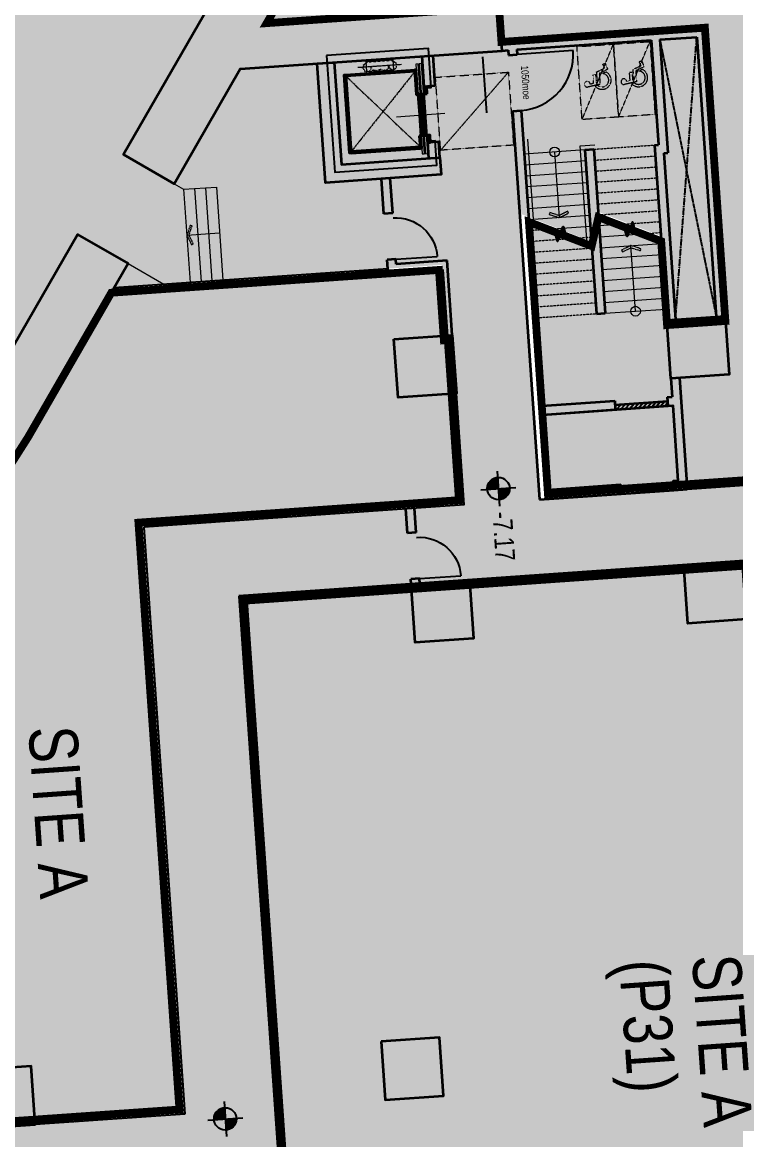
# Model space of a CAD drawing. Header units: millimetres. Extents: x 834311283 to 834708468, y 817882832 to 818197366.
# Drawn here: x 834584024 to 834598661, y 818099307 to 818122239 of the extents above; entities that cross this region are included whole.
import ezdxf

# ---------------------------------------------------------------- set-up
doc = ezdxf.new("R2010")
doc.units = ezdxf.units.MM
doc.header["$LTSCALE"] = 3
for name, pattern in [('3A35X-MAGP-P-ADR-B02-0$0$B0701', [2.34375, 1.5625, -0.78125]), ('ACAD_ISO04W033', [10, 8, -1, 0, -1]), ('B0606', [0.7813, 0.39065, -0.39065]), ('B0701', [2.34375, 1.5625, -0.78125]), ('CENTER', [2, 1.25, -0.25, 0.25, -0.25]), ('CENTER2', [1.125, 0.75, -0.125, 0.125, -0.125]), ('DIVIDE', [1.25, 0.5, -0.25, 0, -0.25, 0, -0.25])]:
    doc.linetypes.add(name, pattern=pattern)
for name, color, linetype in [('_DEVELOPMENT BOUNDARY', 96, 'DIVIDE'), ('_SUBLEASE LINE', 10, 'DIVIDE'), ('BD-CB-SOLID-DH', 251, 'Continuous'), ('UAJ-00XREF', 7, 'Continuous'), ('void', 7, 'CENTER')]:
    doc.layers.add(name, color=color, linetype=linetype)
for name, color, linetype, lineweight in [('Hatch (HOR)', 252, 'Continuous', 35), ('Hatch (LTC&CB)', 252, 'Continuous', 35), ('HATCH-SUBLEASE', 241, 'Continuous', 5), ('UAJ-00ANNO', 7, 'Continuous', 5), ('UAJ-00ANNO-t', 7, 'Continuous', 5), ('UAJ-22INWA-bw', 3, 'Continuous', 35), ('UAJ-22INWA-rc', 6, 'Continuous', 35), ('UAJ-23FLOR-h', 251, 'Continuous', 9), ('UAJ-24STAI', 252, 'Continuous', 35), ('UAJ-24STAI-a', 9, 'Continuous', 13), ('UAJ-24STAI-h', 251, 'Continuous', 9), ('UAJ-24STAI-x', 9, 'ACAD_ISO04W033', 5), ('UAJ-24STAI-y', 8, 'B0701', 9), ('UAJ-24STAI-z', 8, 'B0606', 9), ('UAJ-28STRU', 6, 'Continuous', 35), ('UAJ-32INFR', 7, 'Continuous', 25), ('UAJ-34RAIL-a', 1, 'Continuous', 13)]:
    doc.layers.add(name, color=color, linetype=linetype, lineweight=lineweight)
doc.layers.add('UAJ-01LAYO-$', color=32, linetype='Continuous', lineweight=5, plot=False)
doc.layers.add('UAJ-05SYMB-a', color=7, linetype='Continuous', lineweight=9, true_color=0x999999)
doc.layers.add('UAJ-28STRU-$', color=32, linetype='Continuous', plot=False)
doc.styles.add('3A35X-MAGP-P-B02-0$0$Kowloon_standard', font='arial.ttf', dxfattribs={"width": 0.8, "height": 2.5})
doc.styles.add('3A35X-MSFP-P-ISP2$0$STANDARD', font='arial.ttf', dxfattribs={"width": 0.8})
doc.styles.add('Kowloon_standard', font='arial.ttf', dxfattribs={"width": 0.8, "height": 2.5})
pattern_1 = [(48.98824288196197, (834613589.6535773, 818127405.0974233), (-47.91550873736223, 41.6695815006554), [])]

# ---------------------------------------------------------------- blocks, each defined once
blk = doc.blocks.new('24_UNS-Elevator-plan37')
at = {"layer": 'UAJ-24STAI-h'}
for points in [[(1982.500000119209, 1733.000000119209), (367.4564107656479, 1733), (367.4564108848572, 1767.999999880791), (1982.500000238419, 1767.999999880791)], [(367.4564107656479, 306.9999998807907), (399.9564111232758, 307), (399.9564110040665, 1732.999999880791), (367.4564106464386, 1732.999999880791)], [(1950.000000119209, 1732.999999880791), (1982.5, 1733), (1982.500000119209, 307), (1950.000000238419, 307)], [(624.9564106464386, 318), (367.4564111232758, 318), (367.4564107656479, 283), (624.9564108848572, 282.9999998807907)], [(625.4564110040665, 238), (1047.456410765648, 238), (1047.456411123276, 283.0000001192093), (625.4564108848572, 282.9999998807907)], [(1052.456411004066, 237.9999998807907), (1474.456410884857, 238), (1474.456410765648, 283.0000001192093), (1052.456410765648, 283.0000001192093)], [(1982.500000476837, 317.9999998807907), (1474.956411004066, 317.9999998807907), (1474.956411004066, 283), (1982.500000238419, 283)], [(474.9564107656479, 92.99999988079071), (624.9564107656479, 93.00000011920929), (624.9564107656479, 150.0000001192093), (474.9564110040665, 149.9999997615814)], [(625.4564108848572, 168), (1047.456411004066, 168), (1047.456411123276, 213), (625.4564108848572, 213)], [(1052.456410884857, 168.0000001192093), (1474.456410884857, 167.9999998807907), (1474.456410884857, 213), (1052.456410884857, 213)], [(1474.956411004066, 93), (1624.956411004066, 93), (1624.956411004066, 150), (1474.956411004066, 150)]]:
    blk.add_hatch(color=256, dxfattribs=at).paths.add_polyline_path(points)
at = {"layer": 'UAJ-05SYMB-a'}
blk.add_line((1049.956410884857, 757.5, -2.611530092283052), (1049.956411123276, -242.4999998807907, -2.611530092283052), dxfattribs=at)
at = {"layer": 'UAJ-24STAI'}
for points in [[(1982.500000119209, 1733.000000119209), (367.4564107656479, 1733), (367.4564108848572, 1767.999999880791), (1982.500000238419, 1767.999999880791)], [(367.4564107656479, 306.9999998807907), (399.9564111232758, 307), (399.9564110040665, 1732.999999880791), (367.4564106464386, 1732.999999880791)], [(1982.500000119209, 1733.000000119209), (1449.956410765648, 1733), (1449.956410765648, 1767.999999880791), (1982.500000238419, 1767.999999880791)], [(1950.000000119209, 1732.999999880791), (1982.5, 1733), (1982.500000119209, 307), (1950.000000238419, 307)], [(624.9564106464386, 318), (367.4564111232758, 318), (367.4564107656479, 283), (624.9564108848572, 282.9999998807907)], [(625.4564110040665, 238), (1047.456410765648, 238), (1047.456411123276, 283.0000001192093), (625.4564108848572, 282.9999998807907)], [(1052.456411004066, 237.9999998807907), (1474.456410884857, 238), (1474.456410765648, 283.0000001192093), (1052.456410765648, 283.0000001192093)], [(1982.500000476837, 317.9999998807907), (1474.956411004066, 317.9999998807907), (1474.956411004066, 283), (1982.500000238419, 283)], [(474.9564107656479, 92.99999988079071), (624.9564107656479, 93.00000011920929), (624.9564107656479, 150.0000001192093), (474.9564110040665, 149.9999997615814)], [(625.4564108848572, 168), (1047.456411004066, 168), (1047.456411123276, 213), (625.4564108848572, 213)], [(1052.456410884857, 168.0000001192093), (1474.456410884857, 167.9999998807907), (1474.456410884857, 213), (1052.456410884857, 213)], [(1474.956411004066, 93), (1624.956411004066, 93), (1624.956411004066, 150), (1474.956411004066, 150)]]:
    blk.add_lwpolyline(points, close=True, dxfattribs=at)
at = {"layer": 'UAJ-24STAI-a'}
for points in [[(2016.750000238419, 743.9999998807907), (2215.750000119209, 744.0000001192093), (2215.750000357628, 1305.999999880791), (2016.750000119209, 1306.000000119209)], [(249.9564110040665, 238), (2100.000000357628, 238), (2100.000000238419, 283), (249.9564110040665, 283.0000001192093)], [(249.9564108848572, 167.9999998807907), (2100.000000238419, 168), (2100.000000357628, 213.0000001192093), (249.9564107656479, 213)]]:
    blk.add_lwpolyline(points, close=True, dxfattribs=at)
at = {"layer": 'UAJ-24STAI-a', "elevation": -2.611530092283052}
blk.add_lwpolyline([(599.9564110040665, 150), (1499.956411004066, 149.9999998807907)], dxfattribs=at)
at = {"layer": 'UAJ-24STAI-x'}
for p, q in [((367.4564107656479, 283, -2.611530092283052), (1950.000000119209, 1732.999999880791)), ((1982.500000238419, 283), (399.9564110040665, 1732.999999880791, -2.611530092283052)), ((2116.250000238419, 1474.999999880791), (2116.250000119209, 575))]:
    blk.add_line(p, q, dxfattribs=at)
at = {"layer": 'UAJ-24STAI-z', "flags": 128}
blk.add_lwpolyline([(2124.770000338554, 1379.901902318001, -0.4142135623730951), (2127.770000219345, 1376.901902556419), (2127.770000219345, 1353.401666045189), (2154.507119297981, 1353.406195759773, -0.3749482301613199), (2162.880089998245, 1343.810408473015), (2162.880089879036, 1332.812220096588, -0.1542433398010356), (2186.779965400696, 1312.116248011589), (2188.646259784698, 1311.602724313736), (2188.646259665489, 1289.862724661827, -0.3375838299631195), (2210.320000052452, 1261.419805288315), (2210.319999933243, 781.7801946401596, -0.3375838299638596), (2188.646259665489, 753.3372755050659), (2188.646259665489, 731.5972754955292), (2186.779965400696, 731.083752155304, -0.1542433397985223), (2162.880089879036, 710.3877799510956), (2162.880089998245, 699.3895937204361, -0.3749482391837352), (2154.507118821144, 689.7938064336777), (2066.828298568726, 689.8086582422256, -0.3720403335817687), (2058.559723138809, 699.3961788415909, -0.1195561982533117), (2037.930456519127, 705.8164192438126, -0.09549265487869965), (2023.838878393173, 721.2093019485474, -0.104117110580273), (2021.306633472443, 732.3565105199814), (2021.306633353233, 784.6182579994202, -0.1041171105815051), (2023.838878393173, 795.7654665708542, -0.1275217225976182), (2043.777733683586, 814.9545500278473, -0.09632830015005754), (2089.021903157234, 828.5891003608704), (2095.992820620537, 851.6400002241135), (2042.750000238419, 851.6400001049042), (2042.750000119209, 864.0396862030029), (2035.750000357628, 864.0396860837936, -0.4142135623944502), (2032.750000238419, 867.0396863222122), (2032.750000119209, 881.7418831586838, -0.3599880325571149), (2026.250000357628, 889.6000000238419), (2026.250000119209, 898.5999999046326), (2023.70322406292, 932.8602385520935, 0.276227468585362), (2013.659700512886, 947.1324191093445), (1985.714935779572, 957.5075160264969), (1982.750000119209, 957.6000001430511), (1982.75, 969.5999999046326), (2036.250000357628, 971.1362648010254), (2036.250000238419, 1072.06373500824), (1982.750000238419, 1073.600000143051), (1982.750000357628, 1085.600000023842), (1985.714935779572, 1085.692483901978), (2013.659700512886, 1096.067580938339, 0.2762274686707552), (2023.70322406292, 1110.339761614799), (2026.250000357628, 1144.599999904633), (2026.250000238419, 1153.599999904633, -0.3599880325571657), (2032.750000238419, 1161.458116769791), (2032.750000238419, 1176.160313487053, -0.414213562361685), (2035.750000357628, 1179.160313606262), (2042.750000238419, 1179.160313725471), (2042.750000119209, 1191.55999982357), (2095.992820501328, 1191.560000061989), (2089.021903157234, 1214.610899448395, -0.0963283001732323), (2043.777733445168, 1228.245449900627, -0.0872603553446247), (2029.007494807243, 1240.352755188942), (2014.319999933243, 1240.352755069733), (2014.320000052452, 1339.852755308151), (2031.820000171661, 1339.852755188942), (2031.819999933243, 1332.106072545052, -0.03666062882274079), (2037.930456638336, 1337.383580327034), (2037.952337861061, 1337.396687984467, -0.1192564046935748), (2058.533424973488, 1343.815281867981), (2058.559723138809, 1343.816991567612, -0.3716533619916533), (2066.828298687935, 1353.391341567039), (2092.030000329018, 1353.395611286163), (2092.030000209808, 1376.901902556419, -0.4142135623617295), (2095.030000209808, 1379.90190243721)], format="xyb", close=True, dxfattribs=at)
at = {"layer": 'UAJ-28STRU-$'}
blk.add_lwpolyline([(2400.000000119209, 2099.999999880791), (1.192092895507812e-07, 2100), (2.384185791015625e-07, 0), (499.9564107656479, -1.192092895507812e-07), (499.9564108848572, 150), (150.0000002384186, 150), (150.0000001192093, 1949.999999880791), (2250.000000238419, 1949.999999880791), (2250.000000357628, 150), (1599.956411242485, 149.9999998807907), (1599.956410884857, 1.192092895507812e-07), (2400.000000238419, -2.384185791015625e-07)], close=True, dxfattribs=at)
blk = doc.blocks.new('D1050')
blk.add_line((2.384185791015625e-07, 1150), (1.192092895507812e-07, 0))
blk.add_arc((-0.01708555221557617, -1.192092895507812e-07), 1150.000000259058, 0, 89.9991462263538)
at = {"layer": 'UAJ-01LAYO-$', "insert": (237.1811995506287, 209.252718091011), "char_height": 149.9999999999999, "width": 342.4426757860987, "attachment_point": 1, "style": 'Kowloon_standard'}
blk.add_mtext('1050moe', dxfattribs=at)
blk = doc.blocks.new('D850')
blk.add_line((0, 0), (0, 850))
blk.add_arc((0, 0), 850, 0, 90)
blk = doc.blocks.new('GBP-LB02_LEV-6.53')
at = {"layer": 'BD-CB-SOLID-DH'}
h = blk.add_hatch(dxfattribs=at)
h.set_pattern_fill('ANSI31', color=256, scale=20, angle=359.9946671853338, style=0)
h.set_pattern_definition([(48.98824288196197, (833573439.6957825, 817701770.9392008), (-47.91550873736223, 41.6695815006554), [])])
h.paths.add_polyline_path([(834591530.3181252, 818117084.0902519), (834591523.3785583, 818117183.3578583), (834585909.7921177, 818116793.1349872), (834585849.6034305, 818116688.6901989)])
h = blk.add_hatch(dxfattribs=at)
h.set_pattern_fill('ANSI31', color=256, scale=20, angle=359.9946671853338, style=0)
h.set_pattern_definition(pattern_1)
h.paths.add_polyline_path([(834592930.5567268, 818114620.1415296), (834592830.8001889, 818114613.1677825), (834592983.3419702, 818112431.1213288), (834586406.835278, 818111971.3730727), (834587248.9198419, 818099925.7056639), (834584281.0722221, 818099718.3074285), (834584288.0459689, 818099618.5508926), (834587355.6501268, 818099832.922873), (834586513.5655628, 818111878.5902818), (834593090.0722554, 818112338.3385378)])
h = blk.add_hatch(dxfattribs=at)
h.set_pattern_fill('ANSI31', color=256, scale=20, angle=359.9946671853338, style=0)
h.set_pattern_definition([(48.98824288196197, (833573318.9664136, 817703497.1715515), (-47.91550873736223, 41.6695815006554), [])])
h.paths.add_polyline_path([(834597269.0253037, 818114364.7018372), (834597262.0485591, 818114464.457854), (834596184.6779467, 818114389.1414298), (834596191.6546915, 818114289.385413)])
h = blk.add_hatch(dxfattribs=at)
h.set_pattern_fill('ANSI31', color=256, scale=20, angle=359.9946671853338, style=0)
h.set_pattern_definition([(48.98824288196197, (833573439.664471, 817701771.387095), (-47.91550873736223, 41.6695815006554), [])])
h.paths.add_polyline_path([(834597389.7233611, 818112638.9173807), (834597382.7466165, 818112738.6733975), (834596305.3760041, 818112663.3569733), (834596312.3527489, 818112563.6009566)])
h = blk.add_hatch(dxfattribs=at)
h.set_pattern_fill('ANSI31', color=256, scale=20, angle=359.9946671853338, style=0)
h.set_pattern_definition([(48.98824288196197, (834619186.0731231, 818127796.3357053), (-47.91550873736223, 41.6695815006554), [])])
h.paths.add_polyline_path([(834593198.1655103, 818110792.1120925), (834597597.5065589, 818111099.6654073), (834597604.4829487, 818110999.8710659), (834593205.141816, 818110692.3189511)])
h = blk.add_hatch(dxfattribs=at)
h.set_pattern_fill('ANSI31', color=256, scale=20, angle=359.9946671853338, style=0)
h.set_pattern_definition(pattern_1)
h.paths.add_polyline_path([(834588467.113016, 818110461.3341188), (834592001.0870131, 818110708.4271253), (834592008.0634029, 818110608.6327839), (834588474.0856904, 818110361.5928667)])
h = blk.add_hatch(dxfattribs=at)
h.set_pattern_fill('ANSI31', color=256, scale=20, angle=359.9946671853338, style=0)
h.set_pattern_definition(pattern_1)
h.paths.add_polyline_path([(834589753.7687935, 818092056.260785), (834589853.5547078, 818092063.2365856), (834588566.9140047, 818110468.3109733), (834588467.1130159, 818110461.3341187)])
at = {"layer": 'UAJ-23FLOR-h'}
h = blk.add_hatch(dxfattribs=at)
h.set_pattern_fill('EARTH', color=256, scale=180, angle=45)
h.set_pattern_definition([(48.99890852994428, (833819452.4835471, 817786003.3590384), (-112.7268621600291, 1612.510668041472), [1143, -1143]), (48.99890852994428, (833819129.0015101, 817786284.568502), (-112.7268621600291, 1612.510668041472), [1143, -1143]), (48.99890852994428, (833818805.5194733, 817786565.7779655), (-112.7268621600291, 1612.510668041472), [1143, -1143]), (138.9989085299443, (833818791.4286155, 817786767.341799), (-1612.510668041472, -112.7268621600291), [1143, -1143]), (138.9989085299443, (833819072.638079, 817787090.823836), (-1612.510668041472, -112.7268621600291), [1143, -1143]), (138.9989085299443, (833819353.8475426, 817787414.3058729), (-1612.510668041472, -112.7268621600291), [1143, -1143])])
h.paths.add_polyline_path([(834607546.489914, 818192773.8916651), (834673232.9368618, 818197365.8780692), (834691373.7887626, 817937868.569913), (834685588.4607487, 817937127.6430434), (834685105.737498, 817940896.857602), (834650587.6674813, 817936476.1289068), (834651070.3907301, 817932706.9143615), (834551919.0352749, 817920008.601796), (834482026.6875536, 817893354.505612), (834383075.7475835, 817886437.076049), (834441506.4995006, 817949096.3580177), (834458453.7500002, 817967379.2999998), (834478637.6000003, 817989841.6999999), (834483448.3000003, 817995421.2999997), (834489786.8000002, 818002934.0999999), (834500656.3000004, 818016266.1), (834508244.2000003, 818025929.9), (834515683.5000002, 818035708.4999999), (834523692.1500002, 818046595.75), (834532219.3000002, 818058623.75), (834546606.4000003, 818080041.6), (834556456.7000003, 818095618.3000001), (834568418.3000003, 818115665.3), (834578621.5500003, 818133890.65), (834588349.1000003, 818152374.5), (834599172.5000002, 818174435.3000001)])
h.paths.add_polyline_path([(834640304.9205754, 818055632.724982), (834646290.8670971, 818056051.8197085), (834642791.68405, 818105910.8518904), (834636806.9000093, 818105492.4693737), (834634251.8150861, 818142031.4177986), (834610016.1973183, 818140337.1580075), (834609788.3040171, 818143597.0764725), (834587768.8782567, 818140310.2094649), (834567220.9581476, 818104369.6835257), (834565437.03285, 818101393.3793707), (834564610.1881045, 818100023.5882319), (834562784.5789996, 818096938.6312524), (834556654.2675333, 818087090.8253415), (834555720.087261, 818085606.747942), (834554860.1115384, 818084257.5104698), (834550875.6697745, 818078006.2196822), (834545204.9353101, 818069586.3739132), (834542258.3943995, 818065225.6315111), (834541362.7922996, 818063899.7744757), (834537651.0516131, 818058368.7728037), (834531077.6581107, 818048811.4306496), (834524249.2454296, 818039614.411969), (834520784.8111324, 818034888.8899139), (834515055.3396788, 818027075.672479), (834507323.9410119, 818017200.0913588), (834503054.2627076, 818011761.6223992), (834508701.854493, 817930984.42202), (834535271.705267, 817933687.1625333), (834599034.8614085, 817940173.2834697), (834631909.3504056, 817943517.3124893), (834645776.1065576, 817944927.9001964), (834645137.4445837, 817954063.3931775), (834645032.8383249, 817955559.7412419), (834644307.9897524, 817965928.697765), (834644203.3835472, 817967425.0458288), (834643505.5806562, 817977406.6319067), (834643400.9743955, 817978902.9799666), (834642523.6623843, 817991452.5625781), (834642419.056123, 817992948.9106454), (834641155.0647764, 818011283.8032656), (834643398.9266214, 818011440.903013)], flags=16)
h.paths.add_polyline_path([(834450838.26049, 817950881.8800887), (834498826.0982957, 817954236.5978773), (834500064.56546, 817936519.6245999), (834506621.1639228, 817936977.9811146), (834507095.3787206, 817930194.5365381), (834500538.7478187, 817929736.1777552), (834500559.3027261, 817929436.8825322), (834452571.8298296, 817926082.1901612)], flags=16)
at = {"layer": 'UAJ-24STAI-x'}
for points in [[(834594833.8580381, 818118296.4845388), (834595038.9501113, 818118230.6268026), (834595232.8841895, 818118324.379527), (834595215.4747456, 818118360.3921812), (834595035.9457291, 818118273.6032343), (834594846.0875125, 818118334.5691807)], [(834587467.6076547, 818118071.6090704), (834587401.7499249, 818117866.5169952), (834587495.5026555, 818117672.58292), (834587531.5153091, 818117689.9923649), (834587444.7263565, 818117869.5213786), (834587505.692297, 818118059.3795972)], [(834596717.7435435, 818117591.0269518), (834596512.6514703, 818117656.884688), (834596318.7173921, 818117563.1319636), (834596336.126836, 818117527.1193094), (834596515.6558524, 818117613.9082563), (834596705.5140691, 818117552.9423099)]]:
    blk.add_hatch(color=256, dxfattribs=at).paths.add_polyline_path(points)
at = {"layer": 'UAJ-05SYMB-a', "linetype": '3A35X-MAGP-P-ADR-B02-0$0$B0701'}
for p, q in [((834595509.6722808, 818120243.2951667), (834596153.2402976, 818121791.9463549)), ((834596257.8465036, 818120295.5982828), (834596901.4145205, 818121844.2494708))]:
    blk.add_line(p, q, dxfattribs=at)
at = {"layer": 'UAJ-05SYMB-a', "linetype": 'B0701'}
blk.add_line((834592606.5923505, 818119613.5922045, -1.351327106212958e-05), (834593998.3342128, 818121214.5464783, -1.351327106212958e-05), dxfattribs=at)
at = {"layer": 'UAJ-05SYMB-a', "linetype": '3A35X-MAGP-P-ADR-B02-0$0$B0701'}
for points in [[(834595509.6722807, 818120243.2951667), (834595405.0660747, 818121739.6432388), (834596153.2402976, 818121791.9463549), (834596257.8465034, 818120295.5982826)], [(834596257.8465035, 818120295.5982828), (834596153.2402977, 818121791.946355), (834596901.4145205, 818121844.2494708), (834597006.0207263, 818120347.9013987)]]:
    blk.add_lwpolyline(points, close=True, dxfattribs=at)
for points in [[(834595734.8330233, 818121162.4628197), (834595786.6176517, 818121166.0829732), (834595797.9925373, 818121003.3699986), (834595823.6185187, 818121008.8816694), (834595808.8812408, 818121219.6921779), (834595970.6721213, 818121297.9060525), (834595935.1088588, 818121380.8942119), (834595982.1732817, 818121399.0349988), (834596035.3296236, 818121276.3845767), (834595862.9779726, 818121190.0222368), (834595878.4916626, 818120968.1053408), (834595622.4584744, 818120909.314489, -2.380982309017214), (834595677.4955965, 818120972.6250173), (834595746.725532, 818120992.3455944)], [(834596483.0072464, 818121214.7659359), (834596534.7918745, 818121218.3860893), (834596546.1667601, 818121055.6731147), (834596571.7927417, 818121061.1847855), (834596557.0554638, 818121271.995294), (834596718.8463444, 818121350.2091686), (834596683.2830818, 818121433.197328), (834596730.3475047, 818121451.338115), (834596783.5038465, 818121328.6876928), (834596611.1521956, 818121242.3253528), (834596626.6658856, 818121020.4084569), (834596370.6326975, 818120961.6176052, -2.380982309017214), (834596425.6698195, 818121024.9281335), (834596494.8997549, 818121044.6487105)], [(834596583.8513072, 818120995.1243216), (834596527.1350546, 818120980.3228424, 1.230659446207204), (834596747.9345492, 818121271.4809655), (834596674.5758654, 818121239.3187069, -1.366562038888139)], [(834595835.6770842, 818120942.8212056), (834595778.9608318, 818120928.0197262, 1.230659446207204), (834595999.7603261, 818121219.1778494), (834595926.4016424, 818121187.0155909, -1.366562038888139)]]:
    blk.add_lwpolyline(points, format="xyb", close=True, dxfattribs=at)
at = {"layer": 'UAJ-05SYMB-a', "linetype": 'B0701', "elevation": -1.442520280025301e-05}
blk.add_lwpolyline([(834592501.9861449, 818121109.9402729), (834593998.3342131, 818121214.5464784), (834594102.9404186, 818119718.1984102), (834592606.5923504, 818119613.5922047)], close=True, dxfattribs=at)
at = {"layer": 'UAJ-22INWA-bw', "lineweight": -3}
for p, q in [((834585909.7921176, 818116793.1349872), (834591523.3785583, 818117183.3578583)), ((834591530.3181251, 818117084.0902519), (834585849.6034305, 818116688.6901989)), ((834592983.3419703, 818112431.1213288), (834592830.8001889, 818114613.1677825)), ((834593090.0722554, 818112338.3385379), (834592930.5567268, 818114620.1415296)), ((834586406.8352784, 818111971.3730727), (834592983.3419703, 818112431.1213288)), ((834593090.0722554, 818112338.3385379), (834586513.5655628, 818111878.5902817)), ((834587248.9198419, 818099925.7056639), (834586406.8352782, 818111971.3730725)), ((834586513.5655628, 818111878.5902817), (834587355.6501268, 818099832.9228729)), ((834588467.1130158, 818110461.3341186), (834589753.7687933, 818092056.260785)), ((834588573.8432825, 818110368.5510017), (834589853.5547078, 818092063.2365857)), ((834584281.0762401, 818099718.2306358), (834587248.9198419, 818099925.7056639)), ((834587355.6501268, 818099832.9228729), (834584288.052679, 818099618.4742874))]:
    blk.add_line(p, q, dxfattribs=at)
at = {"layer": 'UAJ-22INWA-bw'}
for p, q in [((834596184.6809654, 818114389.1416539), (834597262.0515746, 818114464.4581214)), ((834596191.6547124, 818114289.3851161), (834597269.0253216, 818114364.7015836)), ((834603415.8191084, 818113160.4314965), (834597662.0649186, 818112758.1999474)), ((834603422.7929723, 818113060.6749663), (834597669.041685, 818112658.4436206)), ((834596305.3790227, 818112663.3571973), (834597382.7496319, 818112738.6736648)), ((834596312.3527697, 818112563.6006595), (834597389.7233789, 818112638.917127)), ((834603530.881107, 818111514.4218019), (834591493.2919924, 818110672.8921024)), ((834593205.141816, 818110692.3189511), (834597604.4829487, 818110999.8710659)), ((834591493.2919924, 818110672.8921024), (834588467.1130158, 818110461.3341186)), ((834588573.8432825, 818110368.5510017), (834592008.0634029, 818110608.632784))]:
    blk.add_line(p, q, dxfattribs=at)
at = {"layer": 'UAJ-22INWA-rc'}
for p, q in [((834595338.8916996, 818121940.5172919), (834593854.8662882, 818121836.772436)), ((834598029.2806151, 818122128.5962024), (834595338.8917, 818121940.5172864)), ((834597104.1719861, 818121883.4847969), (834597862.2770184, 818121936.48218)), ((834597862.2770185, 818121936.48218), (834598263.762169, 818116195.9023557)), ((834598029.2806151, 818122128.5962024), (834598443.3239372, 818116208.4551005)), ((834594171.3297794, 818121678.4565285), (834596924.6102183, 818121870.9320458)), ((834596924.6102183, 818121870.9320458), (834597074.6106977, 818119726.1709625)), ((834597104.1719865, 818121883.4847901), (834597266.7306448, 818119559.1623254)), ((834592221.1168985, 818121541.727505), (834592264.7421097, 818120917.9584632)), ((834592445.5691088, 818121557.4184358), (834592489.19432, 818120933.649394)), ((834593867.4190338, 818121657.2108258), (834593991.7680119, 818121665.9037774)), ((834593991.768012, 818121665.9037776), (834593998.7447783, 818121566.1474507)), ((834593998.7447783, 818121566.1474507), (834594178.3065457, 818121578.7002019)), ((834594171.3297794, 818121678.4565284), (834594178.3065457, 818121578.7002019)), ((834592489.19432, 818120933.649394), (834592264.7426385, 818120917.9509003)), ((834594078.9763981, 818120418.966736), (834594258.5381662, 818120431.519487)), ((834594078.9763981, 818120418.966736), (834594636.5589465, 818112446.449818)), ((834594258.5381662, 818120431.519487), (834594682.8644834, 818114364.3484066)), ((834592367.5730379, 818119446.8202876), (834592344.9373399, 818119770.7504779)), ((834592569.3945953, 818119786.441761), (834592344.9418565, 818119770.7583935)), ((834592592.0252482, 818119462.5112184), (834592569.3895502, 818119786.4414088)), ((834595568.2869755, 818119620.8673849), (834595747.8487432, 818119633.420136)), ((834595568.2869755, 818119620.8673849), (834595803.7528383, 818116254.0913545)), ((834595747.8487432, 818119633.420136), (834595983.314606, 818116266.6441056)), ((834596994.7607718, 818119720.5888374), (834597074.6106977, 818119726.1709625)), ((834596994.7607718, 818119720.5888374), (834597246.2454401, 818116124.7701333)), ((834597186.8807188, 818119553.5802003), (834597266.7306448, 818119559.1623254)), ((834597186.8807188, 818119553.5802003), (834597425.8072084, 818116137.3228778)), ((834591444.541036, 818118311.0956682), (834591394.4302541, 818119027.9094622)), ((834591624.1028041, 818118323.6484127), (834591573.9892954, 818119040.5012136)), ((834591624.1028035, 818118323.6484128), (834591444.541036, 818118311.0956682)), ((834591690.3534014, 818117375.961303), (834591510.7916332, 818117363.4085584)), ((834591530.318125, 818117084.090252), (834591510.7916332, 818117363.4085584)), ((834591697.3271484, 818117276.204765), (834591690.3534013, 818117375.9613031)), ((834592739.7829694, 818117349.0804216), (834591697.3271484, 818117276.204765)), ((834592846.8717594, 818115817.2200289), (834592739.7829694, 818117349.0804216)), ((834592572.7739459, 818117156.9659088), (834591530.318125, 818117084.090252)), ((834592667.3099917, 818115804.6672776), (834592572.7739459, 818117156.9659088)), ((834595803.7528383, 818116254.0913545), (834595983.314606, 818116266.6441056)), ((834597329.8953257, 818114927.6890529), (834597356.2236805, 818114551.2367191)), ((834597509.4570938, 818114940.2417976), (834597669.0416851, 818112658.4436191)), ((834594682.8644835, 818114364.3484064), (834596179.1487648, 818114468.9501543)), ((834596179.1487648, 818114468.9501544), (834596191.7069443, 818114289.3887651)), ((834597256.4671423, 818114544.2629719), (834597356.2236804, 818114551.2367193)), ((834597256.4671423, 818114544.2629719), (834597269.0253216, 818114364.7015836)), ((834597269.0253217, 818114364.7015837), (834597368.7818598, 818114371.6753309)), ((834597368.7818598, 818114371.675331), (834597476.9217376, 818112825.4522637)), ((834594695.4226627, 818114184.7870182), (834596191.7069441, 818114289.3887662)), ((834594695.4226627, 818114184.7870182), (834594803.5625404, 818112638.5639526)), ((834594803.5625404, 818112638.5639526), (834596299.7945902, 818112743.162049)), ((834596299.7945902, 818112743.162049), (834596312.3527697, 818112563.6006597)), ((834597377.112968, 818112818.4748652), (834597476.9217376, 818112825.4522637)), ((834597377.1651996, 818112818.4785166), (834597389.723379, 818112638.9171271)), ((834594636.5589465, 818112446.449818), (834596312.3527697, 818112563.6006596)), ((834597389.723379, 818112638.9171271), (834597669.0416851, 818112658.4436191)), ((834591927.862289, 818111755.8762075), (834591892.9838406, 818112254.7978417)), ((834592107.4240574, 818111768.4289522), (834592072.5456088, 818112267.3505862)), ((834592107.4240564, 818111768.4289522), (834591927.862289, 818111755.8762076)), ((834592173.6746544, 818110820.7418424), (834591994.1128862, 818110808.1890978)), ((834592001.0870131, 818110708.4271253), (834591994.1128861, 818110808.1890978)), ((834592180.6484013, 818110720.9853045), (834592173.6746542, 818110820.7418424))]:
    blk.add_line(p, q, dxfattribs=at)
at = {"layer": 'UAJ-24STAI'}
for points in [[(834594418.4312668, 818118141.007358), (834594945.6610265, 818117938.6681488), (834595006.3778766, 818117748.0047632), (834595118.3459963, 818118039.7570388), (834595179.0628467, 818117849.0936533), (834595706.0269063, 818117646.8564138)], [(834597133.1703142, 818117746.5041322), (834596605.9405546, 818117948.8433417), (834596545.2237046, 818118139.5067272), (834596433.2555847, 818117847.7544519), (834596372.5387346, 818118038.4178373), (834595845.574675, 818118240.6550772)]]:
    blk.add_lwpolyline(points, dxfattribs=at)
at = {"layer": 'UAJ-24STAI-a'}
for p, q in [((834594944.8045199, 818119577.3400695), (834595038.9501112, 818118230.6268026)), ((834587137.5428077, 818118923.6376957), (834587331.9345094, 818118811.6150519, -1.772102450559032e-06)), ((834587331.9345094, 818118811.6150519, -1.772102452335389e-06), (834588005.3095804, 818118858.4240494, -1.478090643932408e-06)), ((834587331.9345083, 818118811.6150517, -1.772102452826932e-06), (834587465.5267863, 818116900.6333195)), ((834587556.3867186, 818118827.3059825, -1.772102452826932e-06), (834587689.9789966, 818116916.3242502)), ((834587780.8389289, 818118842.9969132, -1.772102452826932e-06), (834587914.431207, 818116932.015181)), ((834588005.2911392, 818118858.6878439, -1.772102452826932e-06), (834588138.8834172, 818116947.7061117)), ((834596240.7451453, 818118088.997324), (834595857.7361405, 818118062.2104081)), ((834588071.3789566, 818117913.3292242, -1.807683226884294e-06), (834587401.7499249, 818117866.5169953, -1.807683226884294e-06)), ((834596606.7970617, 818116310.171421), (834596512.6514704, 818117656.884688)), ((834586193.7167598, 818117285.8263978, -8.470839513709334), (834586926.0864722, 818116863.7816774, -8.470846190096))]:
    blk.add_line(p, q, dxfattribs=at)
for points in [[(834595568.2869756, 818119620.867385), (834594321.3220644, 818119533.8127539)], [(834595583.9568093, 818119396.4137009), (834594336.9918981, 818119309.3590698)], [(834595599.626643, 818119171.9600168), (834594352.6617317, 818119084.9053857)], [(834595615.2964766, 818118947.5063328), (834594368.3315654, 818118860.4517016)], [(834595630.9663103, 818118723.0526487), (834594384.001399, 818118635.9980175)], [(834595646.6361439, 818118498.5989646), (834594399.6712327, 818118411.5443335)], [(834595662.4733213, 818118274.1569633), (834594415.3410664, 818118187.0906494)], [(834595678.1710455, 818118049.7052265), (834594813.6077844, 818117989.3472846)], [(834595873.430536, 818117837.806264), (834596737.9937961, 818117898.164206)], [(834595889.1282603, 818117613.3545272), (834597136.2605152, 818117700.4208412)], [(834595904.9654377, 818117388.912526), (834597151.9303489, 818117475.9671571)], [(834595920.6352713, 818117164.4588419), (834597167.6001825, 818117251.513473)], [(834595936.305105, 818116940.0051578), (834597183.2700162, 818117027.059789)], [(834595951.9749386, 818116715.5514737), (834597198.9398499, 818116802.6061049)], [(834595967.6447723, 818116491.0977896), (834597214.6096835, 818116578.1524208)], [(834595983.314606, 818116266.6441056), (834597230.2795172, 818116353.6987367)]]:
    blk.add_lwpolyline(points, dxfattribs=at)
for centre in [(834594944.8047272, 818119577.3400838, -4.012686782906005e-06), (834596606.7968544, 818116310.1714067, -4.012686782906005e-06)]:
    blk.add_circle(centre, 100, dxfattribs=at)
at = {"layer": 'UAJ-24STAI-x'}
for points in [[(834594833.8580381, 818118296.4845388), (834595038.9501113, 818118230.6268026), (834595232.8841895, 818118324.379527), (834595215.4747456, 818118360.3921812), (834595035.9457291, 818118273.6032343), (834594846.0875125, 818118334.5691807)], [(834596717.7435435, 818117591.0269518), (834596512.6514703, 818117656.884688), (834596318.7173921, 818117563.1319636), (834596336.126836, 818117527.1193094), (834596515.6558524, 818117613.9082563), (834596705.5140691, 818117552.9423099)]]:
    blk.add_lwpolyline(points, close=True, dxfattribs=at)
at = {"layer": 'UAJ-24STAI-x', "elevation": -1.807683226884294e-06}
blk.add_lwpolyline([(834587467.6076547, 818118071.6090704), (834587401.7499249, 818117866.5169952), (834587495.5026555, 818117672.58292), (834587531.5153091, 818117689.9923649), (834587444.7263565, 818117869.5213786), (834587505.692297, 818118059.3795972)], close=True, dxfattribs=at)
at = {"layer": 'UAJ-24STAI-y', "ltscale": 0.25}
for points in [[(834595747.8487433, 818119633.4201361), (834596994.6448803, 818119720.4629844)], [(834595763.9369364, 818119408.9956828), (834597010.7330734, 818119496.0385312)], [(834595779.6067699, 818119184.5419987), (834597026.4029069, 818119271.5848471)], [(834595795.2766035, 818118960.0883147), (834597042.0727404, 818119047.131163)], [(834595810.946437, 818118735.6346306), (834597057.742574, 818118822.6774789)], [(834595826.6162705, 818118511.1809465), (834597073.4124075, 818118598.2237948)], [(834595842.2861041, 818118286.7272624), (834597089.082241, 818118373.7701107)], [(834596240.7451454, 818118088.9973241), (834597104.6977324, 818118149.312633)], [(834594813.6077844, 818117989.3472846), (834594431.2061249, 818117962.6505947)], [(834595693.645644, 818117825.2379123), (834594446.9038491, 818117738.1988577)], [(834596737.9937962, 818117898.164206), (834597120.5906816, 818117924.8745253)], [(834595709.3154775, 818117600.7842282), (834594462.5193405, 818117513.7413799)], [(834595724.985311, 818117376.3305441), (834594478.189174, 818117289.2876958)], [(834595740.6551446, 818117151.87686), (834594493.8590076, 818117064.8340117)], [(834595756.3249781, 818116927.4231759), (834594509.5288411, 818116840.3803276)], [(834595771.9948117, 818116702.9694918), (834594525.1986747, 818116615.9266435)], [(834595787.6646452, 818116478.5158077), (834594540.8685082, 818116391.4729594)], [(834595803.7528383, 818116254.0913545), (834594556.9567013, 818116167.0485061)]]:
    blk.add_lwpolyline(points, dxfattribs=at)
at = {"layer": 'UAJ-32INFR'}
blk.add_line((834593555.2556825, 818120382.338713), (834593475.0240626, 818121529.5194279), dxfattribs=at)
at = {"layer": 'UAJ-34RAIL-a'}
for p, q in [((834594390.1892688, 818119839.2505878), (834594511.4038543, 818118105.3265196)), ((834595472.1289277, 818119704.3648474, -1.335541176317179e-06), (834595771.3985406, 818119725.2860992)), ((834595613.5408185, 818117682.3505443, -5.76163077648774e-07), (834595472.1289277, 818119704.3648474, -1.335541176317179e-06))]:
    blk.add_line(p, q, dxfattribs=at)
at = {"layer": 'void', "linetype": 'CENTER2'}
for p, q in [((834597425.8072083, 818116137.3228778), (834597862.4507794, 818121936.494123)), ((834597104.1719865, 818121883.4847901), (834598263.7597798, 818116195.9365166))]:
    blk.add_line(p, q, dxfattribs=at)
at = {"rotation": 93.99918713705974}
blk.add_blockref('24_UNS-Elevator-plan37', (834592527.6830916, 818119307.3526909), dxfattribs=at)
at = {"layer": 'UAJ-32INFR', "lineweight": -2, "rotation": 273.9989085300968}
blk.add_blockref('D1050', (834594178.3035263, 818121578.6999907), dxfattribs=at)
at = {"layer": 'UAJ-32INFR', "lineweight": -2, "xscale": -1, "rotation": 273.9989085959094}
for p in [(834591690.3534013, 818117375.9613029), (834592173.6746542, 818110820.7418423)]:
    blk.add_blockref('D850', p, dxfattribs=at)
blk = doc.blocks.new('GBP-STR-B02-L1')
at = {"layer": 'UAJ-28STRU', "ltscale": 2}
blk.add_lwpolyline([(834595395.4490167, 818135656.8608525), (834586097.8275654, 818119522.7972747), (834587137.5428078, 818118923.6376956), (834588496.4522942, 818121281.7388656), (834593867.4190341, 818121657.2108257), (834593804.6554664, 818122555.0169693), (834589038.1862555, 818122221.8040444), (834590663.3930722, 818125042.0081406), (834593616.3641925, 818125248.4435754), (834593553.6004367, 818126146.2524141), (834591205.1286597, 818125982.0761412), (834595664.2315382, 818133719.9099157)], dxfattribs=at)
at = {"layer": 'UAJ-28STRU', "ltscale": 2, "flags": 128}
for points in [[(834590076.3876572, 818121391.5409515), (834590425.5355397, 818121415.9490657), (834590571.9842268, 818119321.06177), (834592592.0364805, 818119462.5324436), (834592616.4293013, 818119113.6033267), (834590247.2475073, 818118947.4621631)], [(834597246.2454402, 818116124.7701331), (834598443.3239373, 818116208.4551004), (834598527.0089017, 818115011.3766453), (834597329.9304047, 818114927.691678)], [(834591649.7932501, 818115733.5350163), (834592846.8717471, 818115817.2199836), (834592930.5567116, 818114620.1415285), (834591733.4782145, 818114536.4565612)], [(834597597.4924958, 818111099.8665736), (834598794.6032505, 818111183.5537959), (834598878.2859567, 818109986.5076427), (834597681.175202, 818109902.8204204)], [(834592001.0870131, 818110708.4271253), (834593198.1655102, 818110792.1120926), (834593281.8504715, 818109595.0336808), (834592084.7719744, 818109511.3487135)]]:
    blk.add_lwpolyline(points, close=True, dxfattribs=at)
for points in [[(834591386.9043032, 818101317.6833358), (834591470.6430743, 818100120.6086435), (834592667.6977657, 818100204.3244059), (834592583.9804995, 818101401.4006021), (834591386.9258082, 818101317.6848396)], [(834583007.2580886, 818100731.849345), (834583090.9968597, 818099534.7746527), (834584288.0515511, 818099618.4904151), (834584204.3342849, 818100815.5666113), (834583007.2795936, 818100731.8508488)]]:
    blk.add_lwpolyline(points, dxfattribs=at)
at = {"layer": 'UAJ-28STRU', "ltscale": 2}
blk.add_polyline3d([(834579133.4375045, 818105868.7919031, -8.470764868077861), (834578121.5842513, 818106513.8911148, -8.47075568504709), (834583111.7173057, 818114341.0319287, -8.470808282916284), (834585154.0015122, 818117884.9859805, -8.470830035516972), (834586193.7167599, 818117285.826398, -8.470839513709336), (834584138.0159163, 818113718.5905973, -8.470817618206526)], close=True, dxfattribs=at)

msp = doc.modelspace()

# ---------------------------------------------------------------- hatches: boundary and pattern name
h = msp.add_hatch(color=256)
h.dxf.hatch_style = 1
h.paths.add_polyline_path([(834593792.9803815, 818112669.5218294), (834593777.0041447, 818112898.0552169, 0.4142135623730951), (834593564.446994, 818112653.5455925)])
h = msp.add_hatch(color=256)
h.dxf.hatch_style = 1
h.paths.add_polyline_path([(834594021.513769, 818112685.4980662), (834593792.9803815, 818112669.5218294), (834593808.9566183, 818112440.9884418, 0.4142135623730951)])
h = msp.add_hatch(color=256)
h.dxf.hatch_style = 1
h.paths.add_polyline_path([(834588187.2732846, 818099732.630366), (834588171.2970477, 818099961.1637535, 0.4142135623730951), (834587958.739897, 818099716.6541291)])
h = msp.add_hatch(color=256)
h.dxf.hatch_style = 1
h.paths.add_polyline_path([(834588415.8066721, 818099748.6066028), (834588187.2732846, 818099732.630366), (834588203.2495214, 818099504.0969784, 0.4142135623730951)])
at = {"layer": 'Hatch (LTC&CB)'}
h = msp.add_hatch(color=256, dxfattribs=at)
h.dxf.hatch_style = 1
h.paths.add_polyline_path([(834580720.5505173, 818108358.215915), (834581346.3054581, 818099412.8326279), (834587355.6501268, 818099832.9228729), (834586513.5655628, 818111878.5902817), (834593090.0722554, 818112338.3385379), (834592853.4270719, 818115723.448801), (834592754.139494, 818115716.5078379), (834592645.6418183, 818117261.7809111), (834585910.0687612, 818116793.6042888), (834584138.0198191, 818113718.586615)], flags=16)
edge = h.paths.add_edge_path()
edge.add_line((834595699.6596316, 818117742.4536539), (834595837.5423474, 818118350.9485564))
edge.add_line((834595837.5423474, 818118350.9485564), (834597125.3930976, 818117853.402819))
edge.add_line((834597125.3930976, 818117853.402819), (834597253.2191873, 818116025.0135952))
edge.add_line((834597253.2191873, 818116025.0135952), (834598450.2976843, 818116108.6985625))
edge.add_line((834598450.2976843, 818116108.6985625), (834598029.2806151, 818122128.5962024))
edge.add_line((834598029.2806151, 818122128.5962024), (834596912.0544093, 818122050.4595428))
edge.add_line((834596912.0544093, 818122050.4595428), (834593854.8662881, 818121836.772436))
edge.add_line((834593854.8662881, 818121836.772436), (834593804.6593692, 818122555.0129871))
edge.add_line((834593804.6593692, 818122555.0129871), (834589038.1862555, 818122221.8040444))
edge.add_line((834589038.1862555, 818122221.8040444), (834591205.1325626, 818125982.072159))
edge.add_line((834591205.1325626, 818125982.072159), (834595664.2354412, 818133719.9059334))
edge.add_line((834595664.2354412, 818133719.9059334), (834598083.0012625, 818133879.1666163))
edge.add_line((834598083.0012625, 818133879.1666163), (834598030.0179212, 818134637.1226349))
edge.add_line((834598030.0179212, 818134637.1226349), (834606931.1862963, 818135359.6309593))
edge.add_line((834606931.1862963, 818135359.6309593), (834606697.566341, 818138701.4668185))
edge.add_arc((834607246.2272997, 818138739.822427), 550.0000002308886, 94.01917552996838, 183.9989085145046, ccw=False)
edge.add_line((834607207.6776178, 818139288.4697839), (834610075.4480458, 818139489.6011008))
edge.add_line((834610075.4480458, 818139489.6011008), (834609788.304017, 818143597.0764726))
edge.add_line((834609788.304017, 818143597.0764726), (834587769.571831, 818140310.3131735))
edge.add_line((834587769.571831, 818140310.3131735), (834584805.5374105, 818135090.8392593))
edge.add_line((834584805.5374105, 818135090.8392593), (834579233.5889099, 818125278.3079808))
edge.add_line((834579233.5889099, 818125278.3079808), (834575703.7422601, 818119134.41848))
edge.add_line((834575703.7422601, 818119134.41848), (834571220.6656611, 818111331.3846017))
edge.add_line((834571220.6656611, 818111331.3846017), (834567220.9620502, 818104369.6795435))
edge.add_line((834567220.9620502, 818104369.6795435), (834565437.0367523, 818101393.3753885))
edge.add_line((834565437.0367523, 818101393.3753885), (834564610.192007, 818100023.5842496))
edge.add_line((834564610.192007, 818100023.5842496), (834561579.0016899, 818095001.9670159))
edge.add_line((834561579.0016899, 818095001.9670159), (834556654.2716097, 818087090.821251))
edge.add_line((834556654.2716097, 818087090.821251), (834555720.0911633, 818085606.7439599))
edge.add_line((834555720.0911633, 818085606.7439599), (834554860.1155381, 818084257.5064257))
edge.add_line((834554860.1155381, 818084257.5064257), (834553942.1014596, 818082817.2111235))
edge.add_line((834553942.1014596, 818082817.2111235), (834559777.5423065, 818078809.6794236))
edge.add_line((834559777.5423065, 818078809.6794236), (834564743.0973791, 818086869.6070931))
edge.add_line((834564743.0973791, 818086869.6070931), (834564750.6052372, 818086762.210322))
edge.add_line((834564750.6052372, 818086762.210322), (834564812.3006849, 818085879.6827158))
edge.add_line((834564812.3006849, 818085879.6827158), (834565966.6079293, 818085960.3776448))
edge.add_line((834565966.6079293, 818085960.3776448), (834566366.0916157, 818086586.9873358))
edge.add_line((834566366.0916157, 818086586.9873358), (834571387.2940344, 818086938.0032821))
edge.add_line((834571387.2940344, 818086938.0032821), (834571226.2004777, 818089242.3793073))
edge.add_line((834571226.2004777, 818089242.3793073), (834572187.3071525, 818089309.5671521))
edge.add_line((834572187.3071525, 818089309.5671521), (834573788.8959597, 818091821.6967831))
edge.add_line((834573788.8959597, 818091821.6967831), (834570732.4402024, 818093770.3162836))
edge.add_line((834570732.4402024, 818093770.3162836), (834572926.8551253, 818097212.3075886))
edge.add_line((834572926.8551253, 818097212.3075886), (834574442.9235829, 818096604.2664346))
edge.add_line((834574442.9235829, 818096604.2664346), (834575330.8453596, 818097960.2247905))
edge.add_line((834575330.8453596, 818097960.2247905), (834574342.1162754, 818096455.8844832))
edge.add_line((834574342.1162754, 818096455.8844832), (834576100.0371819, 818095809.5109164))
edge.add_line((834576100.0371819, 818095809.5109164), (834574490.1517923, 818093283.9599861))
edge.add_line((834574490.1517923, 818093283.9599861), (834576180.6050237, 818092206.2246094))
edge.add_line((834576180.6050237, 818092206.2246094), (834573977.2236624, 818088750.1692343))
edge.add_line((834573977.2236624, 818088750.1692343), (834574090.6963835, 818087126.9893564))
edge.add_line((834574090.6963835, 818087126.9893564), (834590120.2932334, 818088247.6092162))
edge.add_line((834590120.2932334, 818088247.6092162), (834589860.5287758, 818091963.48007))
edge.add_line((834589860.5287758, 818091963.48007), (834589760.7425408, 818091956.5042471))
edge.add_line((834589760.7425408, 818091956.5042471), (834588467.1130158, 818110461.3341186))
edge.add_line((834588467.1130158, 818110461.3341186), (834603530.881107, 818111514.4218019))
edge.add_line((834603530.881107, 818111514.4218019), (834603422.7837118, 818113060.6743189))
edge.add_line((834603422.7837118, 818113060.6743189), (834594636.5589463, 818112446.449818))
edge.add_line((834594636.5589463, 818112446.449818), (834594225.925149, 818118317.8403535))
edge.add_line((834594225.925149, 818118317.8403535), (834595699.6596316, 818117742.4536539))
at = {"layer": 'HATCH-SUBLEASE'}
h = msp.add_hatch(color=256, dxfattribs=at)
h.dxf.hatch_style = 1
h.paths.add_polyline_path([(834606888.2817187, 818135256.3874633), (834598030.0140182, 818134637.1266171), (834598083.0012625, 818133879.1666163), (834595664.2315383, 818133719.9099156), (834591205.1325626, 818125982.072159), (834589038.1862555, 818122221.8040444), (834590981.9899487, 818122348.6876768), (834593804.6560581, 818122555.0080707), (834593854.8662881, 818121836.772436), (834596912.0544093, 818122050.4595428), (834598029.2806151, 818122128.5962024), (834598450.2976843, 818116108.6985625), (834597253.2191873, 818116025.0135952), (834597133.170314, 818117746.5041319), (834595845.5746747, 818118240.655077), (834595706.0269063, 818117646.8564137), (834594418.7404946, 818118140.888683), (834594809.1395435, 818112558.821946), (834603415.8191084, 818113160.4314965), (834602891.5905417, 818120659.175847), (834604318.1555643, 818120758.9036243), (834603967.7114233, 818125771.8608508), (834607533.8946352, 818126021.164406)])
h = msp.add_hatch(color=256, dxfattribs=at)
h.dxf.hatch_style = 1
h.paths.add_polyline_path([(834592572.7739458, 818117156.9659085), (834585849.8736339, 818116689.1590798), (834584138.0198191, 818113718.586615), (834580810.888815, 818108499.9136549), (834581436.9872628, 818099519.2022294), (834587247.2580911, 818099924.8412628), (834586406.2947352, 818111970.587), (834592983.3419701, 818112431.1213288), (834592754.139494, 818115716.5078379), (834592673.8631206, 818115710.927506)])
h = msp.add_hatch(color=256, dxfattribs=at)
h.dxf.hatch_style = 1
h.paths.add_polyline_path([(834588573.8432825, 818110368.5510017), (834589853.5548679, 818092063.2365968), (834594360.2369039, 818092378.2882324), (834594444.9094671, 818091167.082586), (834596146.5799904, 818090924.3567481), (834604927.4040673, 818091538.2036911), (834603537.8550153, 818111414.6652524)])

# ---------------------------------------------------------------- linework, layer by layer
for p, q in [((834593767.8748915, 818113028.6453657), (834593818.0858715, 818112310.398293)), ((834593433.8568451, 818112644.4163394), (834594152.1039178, 818112694.6273193)), ((834588162.1677946, 818100091.7539023), (834588212.3787745, 818099373.5068296)), ((834587828.1497482, 818099707.524876), (834588546.3968209, 818099757.7358559))]:
    msp.add_line(p, q)
at = {"elevation": 1.192092895507812e-07}
msp.add_lwpolyline([(834592652.5791761, 818117162.5449061), (834592748.0901494, 818115796.3003434), (834592748.570493, 818115796.3338543)], dxfattribs=at)
for centre in [(834593792.9803815, 818112669.5218294), (834588187.2732846, 818099732.630366)]:
    msp.add_circle(centre, 229.0911376816071)
at = {"layer": '_DEVELOPMENT BOUNDARY', "const_width": 160}
for points in [[(834606888.2817187, 818135256.3874633), (834598030.0140182, 818134637.1266171), (834598083.0012625, 818133879.1666163), (834595664.2315383, 818133719.9099156), (834591205.1325626, 818125982.072159), (834589038.1862555, 818122221.8040444), (834593804.6560581, 818122555.0080707), (834593854.8662881, 818121836.772436), (834596912.0544093, 818122050.4595428), (834598029.2806151, 818122128.5962024), (834598450.2976843, 818116108.6985625), (834597253.2191873, 818116025.0135952), (834597133.170314, 818117746.5041319), (834595845.5746747, 818118240.655077), (834595706.0269063, 818117646.8564137), (834594418.7404946, 818118140.888683), (834594809.1395435, 818112558.821946), (834603415.8191084, 818113160.4314965), (834602891.5905417, 818120659.175847), (834604318.1555643, 818120758.9036243), (834603967.7114233, 818125771.8608508), (834607533.8946352, 818126021.164406)], [(834588573.8432825, 818110368.5510017), (834589853.5548679, 818092063.2365968), (834594360.2369039, 818092378.2882324), (834594444.9094671, 818091167.082586), (834596146.5799904, 818090924.3567481), (834604927.4040673, 818091538.2036911), (834603537.8550153, 818111414.6652524)]]:
    msp.add_lwpolyline(points, close=True, dxfattribs=at)
at = {"layer": '_DEVELOPMENT BOUNDARY', "const_width": 160, "elevation": 1.192092895507812e-07}
msp.add_lwpolyline([(834592572.7739458, 818117156.9659085), (834585849.8736339, 818116689.1590798), (834584138.0198191, 818113718.586615), (834580810.888815, 818108499.9136549), (834581436.9872628, 818099519.2022294), (834587247.2580911, 818099924.8412628), (834586406.2947352, 818111970.587), (834592983.3419701, 818112431.1213288), (834592754.139494, 818115716.5078379), (834592673.8631206, 818115710.927506)], close=True, dxfattribs=at)
at = {"layer": '_SUBLEASE LINE', "const_width": 160}
for points in [[(834606888.2817187, 818135256.3874633), (834598030.0140182, 818134637.1266171), (834598083.0012625, 818133879.1666163), (834595664.2315383, 818133719.9099156), (834591205.1325626, 818125982.072159), (834589038.1862555, 818122221.8040444), (834593804.6560581, 818122555.0080707), (834593854.8662881, 818121836.772436), (834598029.2806151, 818122128.5962024), (834598450.2976843, 818116108.6985625), (834597253.2191873, 818116025.0135952), (834597133.170314, 818117746.5041319), (834595845.5746747, 818118240.655077), (834595706.0269063, 818117646.8564137), (834594418.7404946, 818118140.888683), (834594809.1395435, 818112558.821946), (834603415.8191084, 818113160.4314965), (834602891.5905417, 818120659.175847), (834604318.1555643, 818120758.9036243), (834603967.7114233, 818125771.8608508), (834607533.8946352, 818126021.164406)], [(834588573.8432825, 818110368.5510017), (834589853.5548679, 818092063.2365968), (834594360.2369039, 818092378.2882324), (834594444.9094671, 818091167.082586), (834596146.5799904, 818090924.3567481), (834604927.4040673, 818091538.2036911), (834603537.8550153, 818111414.6652524)]]:
    msp.add_lwpolyline(points, close=True, dxfattribs=at)
at = {"layer": '_SUBLEASE LINE', "const_width": 160, "elevation": 1.192092895507812e-07}
msp.add_lwpolyline([(834592572.7739458, 818117156.9659085), (834585849.8736339, 818116689.1590798), (834584138.0198191, 818113718.586615), (834580810.888815, 818108499.9136549), (834581436.9872628, 818099519.2022294), (834587247.2580911, 818099924.8412628), (834586406.2947352, 818111970.587), (834592983.3419701, 818112431.1213288), (834592754.139494, 818115716.5078379), (834592673.8631206, 818115710.927506)], close=True, dxfattribs=at)
at = {"layer": 'Hatch (HOR)'}
msp.add_lwpolyline([(834594695.4226627, 818114184.7870182), (834597368.7818598, 818114371.6753309), (834597476.9217376, 818112825.4522637), (834597377.112968, 818112818.4748652), (834597382.7466128, 818112738.6734537), (834596305.3760034, 818112663.3569862), (834596299.7945902, 818112743.162049), (834594803.5625404, 818112638.5639526)], close=True, dxfattribs=at)

# ---------------------------------------------------------------- block references
at = {"layer": 'UAJ-00XREF'}
for name in ['GBP-LB02_LEV-6.53', 'GBP-STR-B02-L1']:
    msp.add_blockref(name, (0, 0), dxfattribs=at)

# ---------------------------------------------------------------- texts
at = {"layer": 'UAJ-00ANNO', "style": '3A35X-MSFP-P-ISP2$0$STANDARD', "width": 0.8}
for s, p in [('SITE A', (834584145.3278244, 818107759.8618032)), ('(P31)', (834596266.4015688, 818102968.8528916)), ('SITE A', (834597762.7497122, 818103073.4580214))]:
    msp.add_text(s, height=999.9999999999999, rotation=273.9986849475544, dxfattribs=at).set_placement(p)
at = {"layer": 'UAJ-00ANNO-t', "style": '3A35X-MAGP-P-B02-0$0$Kowloon_standard', "width": 0.8}
msp.add_text('-7.17', height=400, rotation=273.9989090387548, dxfattribs=at).set_placement((834593668.5979047, 818112183.9379996))

doc.saveas('drawing.dxf')
